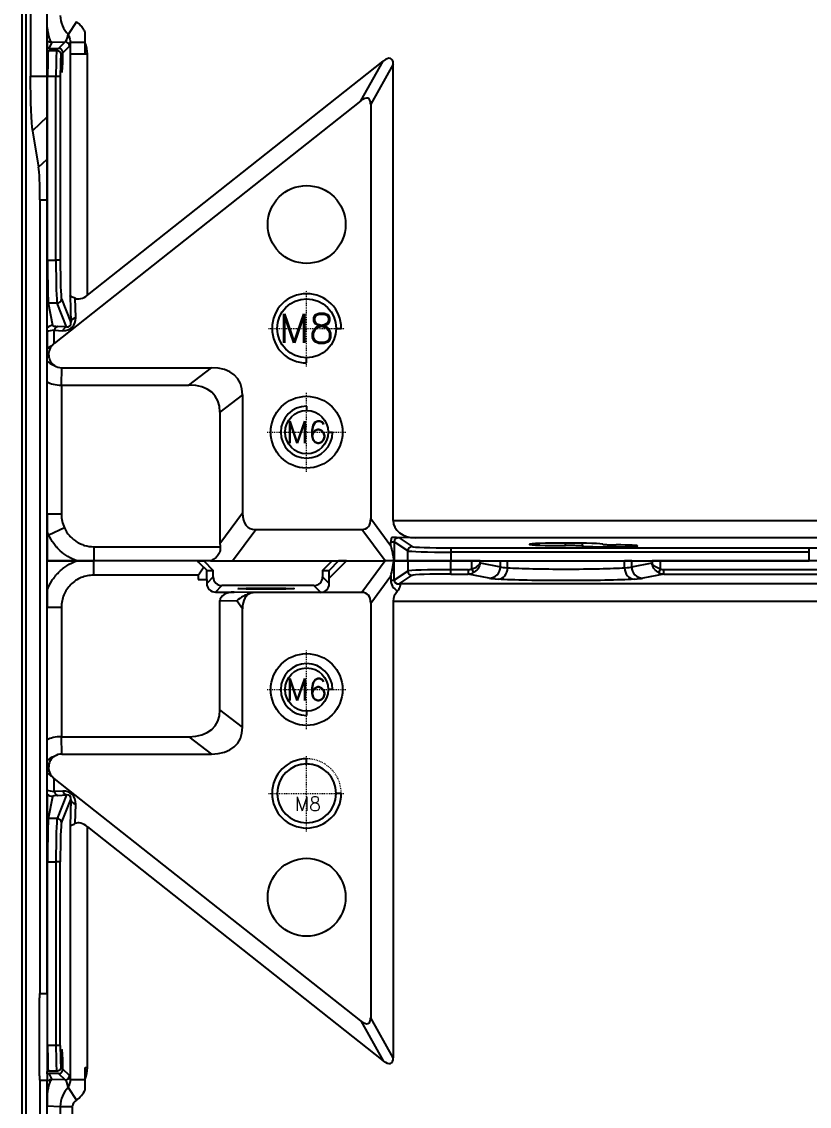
# Model space of a CAD drawing. Header units: millimetres. Extents: x 389 to 17466, y 310 to 5904.
# Drawn here: x 14730 to 14821.1, y 4790.6 to 4915.9 of the extents above; entities that cross this region are included whole.
import ezdxf

# ---------------------------------------------------------------- set-up
doc = ezdxf.new("R2010")
doc.units = ezdxf.units.MM
doc.linetypes.add('CENTER', pattern=[0.6, 0.375, -0.075, 0.075, -0.075])
doc.linetypes.add('HIDDEN', pattern=[0.2, 0.1, -0.1])
doc.layers.add('screw', color=33, linetype='Continuous', lineweight=13)
doc.styles.add('TXT', font='txt.shx', dxfattribs={"bigfont": 'gbcbig.shx'})

# ---------------------------------------------------------------- blocks, each defined once
blk = doc.blocks.new('aszfxn')
at = {"color": 7, "linetype": 'Continuous'}
for p, q in [((9720.35, 3095.69), (9720.35, 3269.19)), ((9717.42, 3245.55), (9717.4, 3080.93)), ((9717.9, 3076.97), (9717.9, 3245.56)), ((9718.4, 3209.69), (9718.4, 3201.7)), ((9718.4, 3201.7), (9720.35, 3201.7)), ((9720.35, 3197), (9718.64, 3195.39)), ((9718.64, 3195.39), (9719.36, 3191.18)), ((9719.36, 3191.18), (9720.35, 3192.11)), ((9719.5, 3187.41), (9720.35, 3187.41)), ((9719.5, 3187.41), (9719.5, 3095.69)), ((9719.5, 3095.69), (9720.35, 3095.69)), ((9719.44, 3095.19), (9719.44, 3086.19)), ((9719.5, 3085.69), (9720.35, 3085.69)), ((9719.5, 3085.69), (9719.5, 2943.97)), ((9720.35, 2862.19), (9720.35, 3085.69))]:
    blk.add_line(p, q, dxfattribs=at)
for centre, major_axis, ratio, start_param, end_param in [((9718.74, 3201.7), (0, 6.6), 0.05248, -4.712389, -3.440942), ((9719.3, 3187.41), (0, 3.94), 0.05248, -1.570796, -0.299349), ((9719.47, 3095.19), (0, 0.5), 0.052408, 0, 1.570796), ((9719.47, 3086.19), (0, 0.5), 0.052408, -4.712389, -3.141593)]:
    blk.add_ellipse(centre, major_axis=major_axis, ratio=ratio, start_param=start_param, end_param=end_param, dxfattribs=at)
blk = doc.blocks.new('*U25')
blk.add_blockref('aszfxn', (-9400.35, -3069.19))
blk = doc.blocks.new('*U26')
at = {"color": 0, "linetype": 'ByBlock', "lineweight": -2, "transparency": 16777216}
blk.add_blockref('*U25', (3200, 2880), dxfattribs=at)
blk = doc.blocks.new('screw_m8_g')
at = {"layer": 'screw', "color": 1, "linetype": 'CENTER', "lineweight": 18, "ltscale": 0.16}
for p, q in [((0, -4.4), (0, 4.4)), ((-4.4, 0), (4.4, 0))]:
    blk.add_line(p, q, dxfattribs=at)
at = {"layer": 'screw', "color": 33, "linetype": 'HIDDEN', "lineweight": 18, "ltscale": 0.16}
blk.add_circle((0, 0), 3.4, dxfattribs=at)
at = {"layer": 'screw', "color": 92, "linetype": 'HIDDEN', "lineweight": 18, "ltscale": 0.16}
blk.add_arc((0, 0), 4, 270, 180, dxfattribs=at)
at = {"layer": 'screw', "color": 6, "lineweight": 18, "style": 'TXT'}
blk.add_text('M8', height=1.6, dxfattribs=at).set_placement((-1.36, -2))
blk = doc.blocks.new('YTGUH')
at = {"color": 9, "linetype": 'Continuous', "true_color": 0xc7c8ca}
for p, q in [((1613.36, 1167.79), (1613.36, 1169.13)), ((1616.73, 1168.46), (1615.79, 1167)), ((1617.75, 1166.03), (1617.75, 1167.26)), ((1613.36, 1166.26), (1613.36, 1165.41)), ((1613.59, 1165.38), (1613.94, 1166.08)), ((1613.94, 1166.08), (1615.43, 1166.13)), ((1615.43, 1166.13), (1614.68, 1165.38)), ((1615.18, 1164.88), (1615.93, 1165.63)), ((1616.01, 1166.06), (1616.01, 1164.71)), ((1617.75, 1166.06), (1616.01, 1166.06)), ((1617.75, 1164.71), (1617.75, 1166.03)), ((1613.36, 1165.14), (1613.36, 1165.4)), ((1613.47, 1165.13), (1614.45, 1165.13)), ((1613.59, 1165.38), (1614.68, 1165.38)), ((1617.75, 1164.71), (1616.01, 1164.71)), ((1616.01, 1164.71), (1616.01, 1136.79)), ((1618.01, 1164.71), (1617.75, 1164.71)), ((1618.01, 1136.87), (1618.01, 1164.71)), ((1618.01, 1136.87), (1652.21, 1163.92)), ((1649.61, 1159.31), (1652.21, 1163.92)), ((1653.37, 1163.56), (1650.77, 1158.95)), ((1653.37, 1110.81), (1653.37, 1163.56)), ((1613.41, 1162.16), (1613.36, 1162.16)), ((1613.36, 1162.16), (1613.36, 1140.91)), ((1613.41, 1140.91), (1613.41, 1162.16)), ((1613.41, 1162.16), (1614.37, 1162.16)), ((1614.37, 1140.91), (1614.37, 1162.16)), ((1614.37, 1162.16), (1614.87, 1162.16)), ((1614.87, 1162.16), (1614.87, 1140.91)), ((1649.61, 1159.31), (1614.17, 1131.29)), ((1650.77, 1158.95), (1650.77, 1111.05)), ((1613.41, 1140.91), (1613.36, 1140.91)), ((1613.41, 1140.91), (1614.37, 1140.91)), ((1614.87, 1140.91), (1614.37, 1140.91)), ((1616.01, 1136.79), (1616.1, 1133.72)), ((1613.36, 1133.11), (1613.36, 1135.92)), ((1614.52, 1135.93), (1613.5, 1135.93)), ((1614.02, 1133.36), (1613.5, 1135.93)), ((1615.61, 1133.19), (1614.52, 1135.93)), ((1615.02, 1136.43), (1616.1, 1133.72)), ((1616.66, 1134.28), (1616.59, 1136.5)), ((1615.61, 1133.19), (1614.59, 1133.25)), ((1646.76, 1133.03), (1647.36, 1133.03)), ((1613.36, 1132.63), (1613.36, 1130.66)), ((1614.15, 1132.81), (1615.17, 1132.75)), ((1614.17, 1131.29), (1614.15, 1132.81)), ((1613.36, 1129.28), (1613.36, 1130.66)), ((1613.36, 1126.84), (1613.36, 1129.28)), ((1643.36, 1129.03), (1643.36, 1129.63)), ((1615.01, 1126.47), (1615.05, 1128.47)), ((1615.05, 1128.47), (1632.34, 1128.47)), ((1629.73, 1126.47), (1632.34, 1128.47)), ((1613.36, 1111.55), (1613.36, 1126.84)), ((1615, 1126.47), (1615, 1111.55)), ((1615.01, 1126.47), (1629.73, 1126.47)), ((1635.94, 1125.36), (1633.34, 1123.36)), ((1635.94, 1125.36), (1635.94, 1111.68)), ((1633.34, 1123.36), (1633.34, 1108.14)), ((1643.36, 1124.03), (1643.36, 1123.53)), ((1645.86, 1121.03), (1646.36, 1121.03)), ((1615, 1111.55), (1613.36, 1111.55)), ((1635.94, 1111.68), (1633.34, 1108.14)), ((1650.77, 1111.05), (1653.1, 1107.89)), ((1653.37, 1110.81), (1756.36, 1110.81)), ((1615.35, 1109.98), (1613.54, 1109.14)), ((1634.79, 1106.16), (1637.47, 1109.79)), ((1637.47, 1109.79), (1649.75, 1109.79)), ((1652.43, 1106.16), (1649.75, 1109.79)), ((1653.1, 1107.89), (1653.1, 1108.36)), ((1653.1, 1108.36), (1653.49, 1108.36)), ((1655.89, 1108.81), (1653.2, 1108.88)), ((1653.49, 1108.36), (1653.49, 1106.16)), ((1655.05, 1107.32), (1653.49, 1108.36)), ((1654.05, 1108.82), (1655.55, 1107.82)), ((1705.93, 1108.81), (1655.89, 1108.81)), ((1673.29, 1107.93), (1673.29, 1108.22)), ((1675.2, 1108.2), (1675.2, 1107.87)), ((1618.75, 1107.8), (1633.35, 1107.8)), ((1618.75, 1107.8), (1618.75, 1106.16)), ((1655.05, 1106.16), (1655.05, 1107.32)), ((1660.04, 1107.67), (1701.48, 1107.67)), ((1660.04, 1107.67), (1660.04, 1107.17)), ((1660.04, 1107.17), (1660.04, 1106.16)), ((1701.48, 1107.17), (1660.04, 1107.17)), ((1701.48, 1107.17), (1701.48, 1107.67)), ((1701.48, 1106.16), (1701.48, 1107.17)), ((1618.71, 1106.16), (1618.71, 1104.51)), ((1630.73, 1106.16), (1618.71, 1106.16)), ((1632.24, 1106.16), (1618.75, 1106.16)), ((1630.73, 1106.16), (1631.46, 1106.16)), ((1631.46, 1106.16), (1632.56, 1105.06)), ((1632.24, 1106.16), (1634.79, 1106.16)), ((1634.79, 1106.16), (1652.43, 1106.16)), ((1645.2, 1105.06), (1646.3, 1106.16)), ((1647.04, 1106.16), (1645.95, 1105.06)), ((1645.97, 1104.15), (1647.96, 1106.16)), ((1646.3, 1106.16), (1647.04, 1106.16)), ((1647.96, 1106.16), (1647.04, 1106.16)), ((1647.96, 1106.16), (1652.43, 1106.16)), ((1652.43, 1106.16), (1649.75, 1102.52)), ((1653.43, 1106.16), (1652.43, 1106.16)), ((1653.43, 1106.16), (1652.43, 1106.16)), ((1653.43, 1106.16), (1653.49, 1106.16)), ((1653.43, 1106.16), (1653.49, 1106.16)), ((1653.49, 1106.16), (1655.05, 1106.16)), ((1653.49, 1103.95), (1653.49, 1106.16)), ((1655.05, 1106.16), (1653.49, 1106.16)), ((1660.04, 1106.16), (1655.05, 1106.16)), ((1655.05, 1106.16), (1655.05, 1104.99)), ((1655.05, 1106.16), (1660.04, 1106.16)), ((1660.04, 1106.16), (1701.48, 1106.16)), ((1660.04, 1105.14), (1660.04, 1106.16)), ((1662.43, 1106.16), (1660.04, 1106.16)), ((1662.43, 1106.16), (1662.43, 1105.24)), ((1663.41, 1106.16), (1662.43, 1106.16)), ((1663.41, 1105.92), (1663.41, 1106.16)), ((1663.41, 1106.16), (1665.76, 1106.16)), ((1663.41, 1105.92), (1665.76, 1105.46)), ((1665.76, 1105.46), (1665.76, 1106.16)), ((1665.76, 1106.16), (1666.59, 1106.16)), ((1666.59, 1105.36), (1666.59, 1106.16)), ((1666.59, 1106.16), (1680.12, 1106.16)), ((1680.12, 1105.36), (1680.12, 1106.16)), ((1680.95, 1106.16), (1680.12, 1106.16)), ((1680.95, 1105.46), (1680.95, 1106.16)), ((1680.95, 1106.16), (1683.3, 1106.16)), ((1680.95, 1105.46), (1683.3, 1105.92)), ((1683.3, 1106.16), (1683.3, 1105.92)), ((1684.28, 1106.16), (1683.3, 1106.16)), ((1684.28, 1105.24), (1684.28, 1106.16)), ((1704.38, 1106.16), (1684.28, 1106.16)), ((1704.48, 1106.16), (1701.48, 1106.16)), ((1630.83, 1104.51), (1618.71, 1104.51)), ((1630.83, 1104.51), (1630.83, 1104.01)), ((1632.56, 1104.3), (1631.81, 1103.55)), ((1631.83, 1104.01), (1631.83, 1105.06)), ((1631.83, 1105.06), (1632.56, 1105.06)), ((1632.56, 1104.3), (1632.56, 1105.06)), ((1645.2, 1105.06), (1645.95, 1105.06)), ((1645.2, 1105.06), (1645.2, 1104.3)), ((1645.98, 1103.53), (1645.2, 1104.3)), ((1650.77, 1101.26), (1653.1, 1104.42)), ((1653.1, 1104.42), (1653.1, 1103.95)), ((1655.05, 1104.99), (1653.49, 1103.95)), ((1654.05, 1103.49), (1655.55, 1104.49)), ((1662.04, 1105.14), (1660.04, 1105.14)), ((1660.04, 1104.64), (1660.04, 1105.14)), ((1660.04, 1104.64), (1662.04, 1104.64)), ((1662.04, 1105.14), (1662.04, 1104.64)), ((1664.48, 1104.16), (1662.04, 1104.64)), ((1662.43, 1105.24), (1662.66, 1104.8)), ((1684.67, 1104.64), (1682.23, 1104.16)), ((1684.28, 1105.24), (1684.05, 1104.8)), ((1704.09, 1105.14), (1684.67, 1105.14)), ((1684.67, 1104.64), (1684.67, 1105.14)), ((1684.67, 1104.64), (1703.09, 1104.64)), ((1630.83, 1104.01), (1631.81, 1104.01)), ((1631.81, 1104.01), (1631.81, 1103.55)), ((1631.83, 1104.01), (1631.81, 1104.01)), ((1632.81, 1102.55), (1633.56, 1103.3)), ((1644.2, 1103.3), (1633.56, 1103.3)), ((1644.2, 1103.3), (1644.99, 1102.52)), ((1645.98, 1103.53), (1645.97, 1104.15)), ((1653.1, 1103.95), (1653.49, 1103.95)), ((1654.29, 1103.5), (1654.05, 1103.49)), ((1705.93, 1103.5), (1654.29, 1103.5)), ((1632.81, 1102.55), (1634.96, 1102.55)), ((1637.56, 1102.52), (1634.96, 1102.55)), ((1644.99, 1102.52), (1637.56, 1102.52)), ((1649.75, 1102.52), (1644.99, 1102.52)), ((1613.36, 1100.8), (1615, 1100.8)), ((1613.36, 1085.47), (1613.36, 1100.8)), ((1615, 1100.8), (1615, 1085.84)), ((1633.34, 1101.57), (1635.27, 1101.54)), ((1633.34, 1088.95), (1633.34, 1101.57)), ((1635.94, 1100.63), (1635.27, 1101.54)), ((1635.94, 1086.95), (1635.94, 1100.63)), ((1650.77, 1101.26), (1650.77, 1053.36)), ((1653.37, 1101.5), (1653.37, 1048.75)), ((1653.37, 1101.5), (1755.36, 1101.5)), ((1646.36, 1091.29), (1645.86, 1091.29)), ((1635.94, 1086.95), (1633.34, 1088.95)), ((1643.36, 1088.79), (1643.36, 1088.29)), ((1613.36, 1083.03), (1613.36, 1085.47)), ((1615.01, 1085.84), (1629.73, 1085.84)), ((1615.05, 1083.84), (1615.01, 1085.84)), ((1629.73, 1085.84), (1632.34, 1083.84)), ((1613.36, 1083.03), (1613.36, 1081.65)), ((1615.05, 1083.84), (1632.34, 1083.84)), ((1643.36, 1082.69), (1643.36, 1083.29)), ((1613.36, 1079.68), (1613.36, 1081.65)), ((1614.15, 1079.5), (1614.17, 1081.02)), ((1649.61, 1053.01), (1614.17, 1081.02)), ((1613.36, 1079.2), (1613.36, 1076.39)), ((1615.17, 1079.56), (1614.15, 1079.5)), ((1615.61, 1079.12), (1614.52, 1076.38)), ((1614.59, 1079.06), (1615.61, 1079.12)), ((1647.36, 1079.29), (1646.76, 1079.29)), ((1613.5, 1076.38), (1614.02, 1078.95)), ((1615.02, 1075.88), (1616.1, 1078.59)), ((1616.1, 1078.59), (1616.01, 1075.53)), ((1616.59, 1075.81), (1616.66, 1078.03)), ((1614.52, 1076.38), (1613.5, 1076.38)), ((1616.01, 1075.53), (1616.01, 1046.25)), ((1618.01, 1047.6), (1618.01, 1075.44)), ((1618.01, 1075.44), (1652.21, 1048.39)), ((1613.41, 1071.4), (1613.36, 1071.4)), ((1613.36, 1071.4), (1613.36, 1050.16)), ((1613.41, 1050.16), (1613.41, 1071.4)), ((1613.41, 1071.4), (1614.37, 1071.4)), ((1614.37, 1071.4), (1614.37, 1050.16)), ((1614.87, 1071.4), (1614.37, 1071.4)), ((1614.87, 1050.16), (1614.87, 1071.4)), ((1649.61, 1053.01), (1652.21, 1048.39)), ((1653.37, 1048.75), (1650.77, 1053.36)), ((1613.41, 1050.16), (1613.36, 1050.16)), ((1614.37, 1050.16), (1613.41, 1050.16)), ((1614.87, 1050.16), (1614.37, 1050.16)), ((1613.36, 1046.9), (1613.36, 1047.17)), ((1613.36, 1046.9), (1613.36, 1046.05)), ((1614.45, 1047.18), (1613.47, 1047.18)), ((1613.94, 1046.23), (1613.59, 1046.93)), ((1614.68, 1046.93), (1613.59, 1046.93)), ((1614.68, 1046.93), (1615.43, 1046.18)), ((1615.93, 1046.68), (1615.18, 1047.44)), ((1617.75, 1047.6), (1618.01, 1047.6)), ((1617.75, 1046.28), (1617.75, 1047.6)), ((1613.36, 1044.52), (1613.36, 1046.05)), ((1615.43, 1046.18), (1613.94, 1046.23)), ((1615.79, 1045.31), (1616.73, 1043.85)), ((1616.01, 1046.25), (1617.75, 1046.25)), ((1617.75, 1045.05), (1617.75, 1046.28)), ((1613.36, 1044.52), (1613.36, 1043.18)), ((1613.36, 1043.18), (1614.87, 1043.13)), ((1613.36, 1009.13), (1613.36, 1043.18)), ((1614.87, 1043.13), (1614.87, 1009.18)), ((1614.87, 1043.13), (1616.28, 1043.13)), ((1616.28, 1009.18), (1616.28, 1043.13))]:
    blk.add_line(p, q, dxfattribs=at)
for centre, radius in [((1643.36, 1145.03), 4.5), ((1643.36, 1133.03), 3.4), ((1643.36, 1121.03), 4.15), ((1643.36, 1121.03), 2.5), ((1643.36, 1091.29), 4.15), ((1643.36, 1091.29), 2.5), ((1643.36, 1067.29), 4.5)]:
    blk.add_circle(centre, radius, dxfattribs=at)
for centre, radius, start, end in [((1643.36, 1133.03), 4, 0, 270), ((1615.05, 1130.01), 1.53, 139.2595, 235.7258), ((1643.36, 1121.03), 3, 90, 0), ((1643.36, 1091.29), 3, 0, 270), ((1615.05, 1082.3), 1.53, 124.2742, 220.7405), ((1643.36, 1079.29), 4, 90, 0), ((1643.36, 1079.29), 3.4, 90, 0), ((1643.36, 1079.29), 3.4, 0, 90)]:
    blk.add_arc(centre, radius, start, end, dxfattribs=at)
for centre, major_axis, ratio, start_param, end_param in [((1617.7, 1169.21), (-0.1, 3), 0.942809, 1.546116, 2.362602), ((1613.94, 1169.08), (-0.03, 3), 0.218747, 2.011495, 3.097676), ((1615.43, 1169.13), (0.03, 3), 0.177208, 3.198677, 3.928307), ((1613.94, 1167.08), (0.894, -0.447), 0.999239, 4.554203, 5.17561), ((1615.43, 1165.63), (-0.354, 0.354), 0.998783, 3.9276, 5.497178), ((1615.93, 1169.13), (0, 3.5), 0.051121, 3.192808, 3.64564), ((1614.51, 1164.7), (-2.48, -2.48), 0.998783, 2.356803, 2.744516), ((1613.48, 1162.16), (0, 3), 0.023273, 0.116205, 1.570796), ((1614.46, 1162.16), (0, 3), 0.029101, 0.116205, 1.570796), ((1614.96, 1162.16), (0, 2.5), 0.034921, 0.057081, 1.570796), ((1615.07, 1166.16), (0, 3.5), 0.034921, 2.015173, 4.338017), ((1651.73, 1161.73), (1.39, 2.46), 0.35329, 5.724665, 6.997033), ((1649.12, 1157.12), (1.39, 2.46), 0.35329, 5.724665, 6.997033), ((1613.51, 1140.91), (0, 5), 0.020946, 1.570796, 3.054326), ((1614.53, 1140.91), (0, 5), 0.031429, 1.570796, 3.054326), ((1615.03, 1140.91), (0, 4.5), 0.034921, 1.570796, 3.054326), ((1618.01, 1139.42), (1.41, 2.92), 0.484172, 3.141414, 3.926991), ((1613.5, 1134.94), (0.981, 0.196), 0.996044, 1.374629, 1.523848), ((1614.52, 1136.43), (-0.464, -0.185), 0.995592, 1.192545, 2.760299), ((1615.12, 1134.37), (-0.81, 1.45), 0.902173, 2.618128, 4.185883), ((1617.1, 1133.72), (-1, -0.028), 0.62541, 5.14897, 6.238444), ((1614.02, 1132.36), (0.981, 0.196), 0.996044, 1.374629, 2.097888), ((1615.02, 1133.36), (-1, 0), 0.119965, 0.024086, 1.127204), ((1614.59, 1132.26), (0.058, 0.998), 0.553603, 0.104848, 1.014262), ((1615.61, 1132.2), (0.058, 0.998), 0.553603, 0.104848, 1.014262), ((1615.56, 1133.82), (-0.316, 0.584), 0.749129, 2.60968, 4.177435), ((1615.02, 1132.36), (2, 0.01), 0.250652, 2.018188, 2.549801), ((1615.05, 1130.01), (2, 0.03), 0.621326, 2.182496, 2.572693), ((1615.07, 1128.4), (-0.04, 3.22), 0.621326, 0.445403, 0.6117), ((1615.05, 1130.01), (-2, 0.03), 0.707053, 0.572613, 1.136369), ((1615.07, 1131.3), (-0.05, -2.83), 0.707053, 5.848758, 6.295526), ((1627.73, 1121.4), (-7.63, -5.85), 0.519988, 2.761948, 3.737168), ((1615, 1127.3), (-2, 0.02), 0.414169, 0.607152, 1.574411), ((1615.04, 1129.3), (-0.05, -2.83), 0.707053, 0.007229, 0.012341), ((1625.12, 1119.4), (-7.63, -5.85), 0.519988, 2.761948, 3.737168), ((1640.87, 1115.89), (4.3, 5.83), 0.414284, 2.629407, 3.437875), ((1647.48, 1113.86), (-2.86, 3.89), 0.414284, 2.845311, 3.653779), ((1655.98, 1110.81), (-2.61, 0), 0.767327, 0, 1.53589), ((1638.27, 1112.35), (4.3, 5.83), 0.414284, 2.629407, 2.709492), ((1654.66, 1108.32), (-1.5, 0.48), 0.950312, 6.222659, 6.580317), ((1654.05, 1108.32), (-0.543, 0.187), 0.861051, 5.005221, 6.574191), ((1673.36, 1108.07), (-4.25, 0), 0.034921, 3.157474, 7.838062), ((1678.36, 1107.9), (-3.25, 0), 0.034921, 0.240124, 4.472132), ((1655.55, 1107.32), (-0.277, -0.416), 0.998023, 3.730274, 5.299244), ((1660.04, 1107.33), (-5, 0), 0.031429, 0.05236, 1.570796), ((1660.04, 1107.83), (-4.5, 0), 0.034921, 0.05236, 1.570796), ((1701.48, 1107.76), (-2.5, 0), 0.034921, 1.570796, 2.284184), ((1632.39, 1104.51), (-2, 2), 0.008726, 0.59481, 1.090186), ((1664.48, 1105.46), (0.25, 1.28), 0.984226, 3.340161, 4.904897), ((1671.67, 1105.5), (-6, 0), 0.042487, 0.174533, 0.563912), ((1675.05, 1105.5), (-6, 0), 0.042487, 2.57768, 2.96706), ((1682.23, 1105.46), (-0.25, 1.28), 0.984226, 1.378289, 2.943025), ((1630.83, 1106.06), (-1, 1), 0.008727, 2.253368, 3.132866), ((1633.56, 1104.3), (-0.707, -0.707), 0.999695, 5.497939, 7.068431), ((1644.2, 1104.3), (-0.707, 0.707), 0.999695, 2.356347, 3.926839), ((1645.95, 1103.64), (-0.01, 1.41), 0.013235, 5.079274, 6.283122), ((1660.04, 1104.98), (-5, 0), 0.031429, 4.712389, 6.230825), ((1655.55, 1104.99), (-0.277, 0.416), 0.998023, 0.983941, 2.552911), ((1660.04, 1104.48), (-4.5, 0), 0.034921, 4.712389, 6.230825), ((1662.04, 1105.94), (0.797, -0.158), 0.984226, 4.910957, 5.40958), ((1662.04, 1105.94), (-1.28, 0.25), 0.996219, 1.769364, 2.267987), ((1665.5, 1105.36), (0.07, 1.3), 0.844803, 3.206862, 4.759004), ((1673.36, 1105.54), (-8, 0), 0.040595, 0.563912, 2.57768), ((1681.22, 1105.36), (-0.07, 1.3), 0.844803, 1.524182, 3.076323), ((1684.67, 1105.94), (1.28, 0.25), 0.996219, 4.015198, 4.513821), ((1684.67, 1105.94), (0.797, 0.158), 0.984226, 4.015198, 4.513821), ((1632.81, 1103.55), (-0.707, -0.707), 0.999695, 5.497939, 7.068431), ((1644.98, 1103.53), (-0.397, 0.931), 0.985858, 2.743926, 4.314418), ((1654.66, 1104), (1.5, 0.48), 0.950312, 2.844461, 3.8854), ((1654.05, 1104), (0.543, 0.187), 0.861051, 2.850587, 4.419557), ((1654.05, 1102.5), (0.027, -1), 0.608624, 2.799613, 3.097594), ((1671.67, 1104.2), (-7.3, 0), 0.034921, 0.174533, 0.563912), ((1673.36, 1104.24), (-9.3, 0), 0.034921, 0.563912, 2.57768), ((1675.05, 1104.2), (-7.3, 0), 0.034921, 2.57768, 2.96706), ((1634.98, 1101.55), (1.64, -0.02), 0.608727, 1.592796, 3.149746), ((1640.87, 1096.42), (4.3, -5.83), 0.414284, 2.987773, 3.653779), ((1637.59, 1101.52), (1.64, -0.02), 0.608727, 1.592796, 1.946025), ((1647.48, 1098.45), (-2.86, -3.89), 0.414284, 2.629407, 3.437875), ((1655.98, 1101.5), (-2.61, 0), 0.767327, 5.654446, 6.283185), ((1625.12, 1092.91), (-7.63, 5.85), 0.519988, 2.546017, 3.521237), ((1627.73, 1090.91), (-7.63, 5.85), 0.519988, 2.546017, 3.521237), ((1615, 1085.01), (2, 0.02), 0.414169, 1.567182, 2.534441), ((1615.04, 1083.01), (0.05, -2.83), 0.707053, 3.129252, 3.134364), ((1615.05, 1082.3), (-2, -0.03), 0.707053, 5.146817, 5.710572), ((1615.07, 1081.01), (0.05, -2.83), 0.707053, 3.129252, 3.57602), ((1615.05, 1082.3), (-2, 0.03), 0.621326, 0.5689, 0.959097), ((1615.07, 1083.91), (-0.04, -3.22), 0.621326, 5.671486, 5.837782), ((1615.02, 1079.95), (-2, 0.01), 0.250652, 0.591792, 1.123404), ((1614.02, 1079.95), (0.981, -0.196), 0.996044, 4.185297, 4.908556), ((1614.59, 1080.05), (0.058, -0.998), 0.553603, 5.268923, 6.178337), ((1615.12, 1077.94), (0.81, 1.45), 0.902173, 5.238895, 6.80665), ((1615.61, 1080.11), (0.058, -0.998), 0.553603, 5.268923, 6.178337), ((1615.56, 1078.49), (0.316, 0.584), 0.749129, 5.247343, 6.815098), ((1615.02, 1078.95), (1, 0), 0.119965, 2.014389, 3.117507), ((1617.1, 1078.59), (-1, 0.028), 0.62541, 0.044741, 1.134215), ((1613.5, 1077.38), (0.981, -0.196), 0.996044, 4.759337, 4.908556), ((1613.51, 1071.4), (0, 5), 0.020946, 0.087266, 1.570796), ((1614.53, 1071.4), (0, 5), 0.031429, 0.087266, 1.570796), ((1614.52, 1075.88), (-0.464, 0.185), 0.995592, 3.522886, 5.090641), ((1615.03, 1071.4), (0, 4.5), 0.034921, 0.087266, 1.570796), ((1618.01, 1072.89), (-1.41, 2.92), 0.484172, 5.497787, 6.283364), ((1649.12, 1055.19), (1.39, -2.46), 0.35329, 5.569338, 6.841706), ((1613.48, 1050.16), (0, 3), 0.023273, 1.570796, 3.025387), ((1614.46, 1050.16), (0, 3), 0.029101, 1.570796, 3.025387), ((1614.96, 1050.16), (0, 2.5), 0.034921, 1.570796, 3.084511), ((1615.07, 1046.16), (0, 3.5), 0.034921, 5.086761, 7.409605), ((1651.73, 1050.58), (1.39, -2.46), 0.35329, 5.569338, 6.841706), ((1615.43, 1046.68), (-0.354, -0.354), 0.998783, 0.786007, 2.355586), ((1615.93, 1043.18), (0, 3.5), 0.051121, 5.779138, 6.23197), ((1614.51, 1047.61), (-2.48, 2.48), 0.998783, 3.53867, 3.926382), ((1613.94, 1045.24), (0.894, 0.447), 0.999239, 1.107575, 1.728982), ((1613.94, 1043.24), (0.03, 3), 0.218747, 0.043917, 1.130098), ((1617.7, 1043.11), (0.1, 3), 0.942809, 0.778991, 1.595477), ((1615.43, 1043.18), (-0.03, 3), 0.177208, 5.496471, 6.226101), ((1617.7, 1043.11), (-1.41, 0.05), 0.706891, 5.49138, 6.307865)]:
    blk.add_ellipse(centre, major_axis=major_axis, ratio=ratio, start_param=start_param, end_param=end_param, dxfattribs=at)
blk.add_ellipse((1638.67, 1102.95), major_axis=(-3.25, 0), ratio=0.017455, dxfattribs=at)
for points, knots in [([(1617.75, 1167.26), (1617.69, 1167.38), (1617.63, 1167.5), (1617.49, 1167.72), (1617.41, 1167.83), (1617.15, 1168.14), (1616.96, 1168.31), (1616.73, 1168.46)], [0, 0, 0, 0, 0.25, 0.25, 0.5, 0.5, 1, 1, 1, 1]), ([(1613.36, 1166.26), (1613.36, 1166.28), (1613.36, 1166.32), (1613.36, 1166.46), (1613.36, 1166.55), (1613.36, 1166.8), (1613.36, 1166.95), (1613.36, 1167.33), (1613.36, 1167.54), (1613.36, 1167.79)], [0, 0, 0, 0, 0.25, 0.25, 0.5, 0.5, 0.75, 0.75, 1, 1, 1, 1]), ([(1615.79, 1167), (1615.86, 1166.85), (1615.91, 1166.7), (1615.99, 1166.39), (1616.02, 1166.23), (1616.01, 1166.06)], [0, 0, 0, 0, 0.5, 0.5, 1, 1, 1, 1]), ([(1613.36, 1162.16), (1613.36, 1162.52), (1613.36, 1162.89), (1613.36, 1163.39), (1613.36, 1163.56), (1613.36, 1163.87), (1613.36, 1164.02), (1613.36, 1164.29), (1613.36, 1164.41), (1613.36, 1164.64), (1613.36, 1164.74), (1613.36, 1164.9), (1613.36, 1164.97), (1613.36, 1165.08), (1613.36, 1165.12), (1613.36, 1165.14)], [0, 0, 0, 0, 0.25, 0.25, 0.375, 0.375, 0.5, 0.5, 0.625, 0.625, 0.75, 0.75, 0.875, 0.875, 1, 1, 1, 1]), ([(1614.45, 1165.13), (1614.59, 1165.13), (1614.72, 1165.08), (1614.9, 1164.9), (1614.95, 1164.77), (1614.95, 1164.65)], [0, 0, 0, 0, 0.5, 0.5, 1, 1, 1, 1]), ([(1615.18, 1164.88), (1615.18, 1165), (1615.13, 1165.13), (1614.95, 1165.32), (1614.82, 1165.38), (1614.68, 1165.38)], [0, 0, 0, 0, 0.5, 0.5, 1, 1, 1, 1]), ([(1613.36, 1135.92), (1613.36, 1135.95), (1613.36, 1136.01), (1613.36, 1136.17), (1613.36, 1136.28), (1613.36, 1136.56), (1613.36, 1136.72), (1613.36, 1137.1), (1613.36, 1137.3), (1613.36, 1137.76), (1613.36, 1138.01), (1613.36, 1138.53), (1613.36, 1138.81), (1613.36, 1139.39), (1613.36, 1139.69), (1613.36, 1140.29), (1613.36, 1140.6), (1613.36, 1140.91)], [0, 0, 0, 0, 0.125, 0.125, 0.25, 0.25, 0.375, 0.375, 0.5, 0.5, 0.625, 0.625, 0.75, 0.75, 0.875, 0.875, 1, 1, 1, 1]), ([(1616.59, 1136.5), (1616.51, 1136.54), (1616.43, 1136.58), (1616.29, 1136.64), (1616.23, 1136.66), (1616.13, 1136.71), (1616.09, 1136.72), (1616.03, 1136.76), (1616.01, 1136.77), (1616.01, 1136.79)], [0, 0, 0, 0, 0.25, 0.25, 0.5, 0.5, 0.75, 0.75, 1, 1, 1, 1]), ([(1613.36, 1132.63), (1613.36, 1132.72), (1613.36, 1132.78), (1613.36, 1132.9), (1613.36, 1132.94), (1613.36, 1133.05), (1613.36, 1133.09), (1613.36, 1133.11)], [0, 0, 0, 0, 0.25, 0.25, 0.5, 0.5, 1, 1, 1, 1]), ([(1613.36, 1111.55), (1613.36, 1111.35), (1613.36, 1111.15), (1613.36, 1110.77), (1613.36, 1110.57), (1613.36, 1110.21), (1613.36, 1110.03), (1613.36, 1109.74), (1613.36, 1109.62), (1613.36, 1109.58)], [0, 0, 0, 0, 0.25, 0.25, 0.5, 0.5, 0.75, 0.75, 1, 1, 1, 1]), ([(1615, 1111.55), (1615, 1111.27), (1615.03, 1111.01), (1615.15, 1110.49), (1615.23, 1110.23), (1615.35, 1109.98)], [0, 0, 0, 0, 0.5, 0.5, 1, 1, 1, 1]), ([(1613.36, 1109.58), (1613.36, 1108.9), (1613.36, 1108.28), (1613.36, 1107.13), (1613.36, 1106.6), (1613.36, 1106.16)], [0, 0, 0, 0, 0.5, 0.5, 1, 1, 1, 1]), ([(1615.35, 1109.98), (1615.5, 1109.66), (1615.69, 1109.36), (1616.04, 1108.96), (1616.17, 1108.83), (1616.44, 1108.6), (1616.58, 1108.49), (1616.87, 1108.3), (1617.03, 1108.21), (1617.36, 1108.07), (1617.52, 1108), (1618.03, 1107.85), (1618.39, 1107.8), (1618.75, 1107.8)], [0, 0, 0, 0, 0.25, 0.25, 0.375, 0.375, 0.5, 0.5, 0.625, 0.625, 0.75, 0.75, 1, 1, 1, 1]), ([(1616.78, 1106.16), (1616.43, 1106.29), (1616.08, 1106.45), (1615.44, 1106.85), (1615.14, 1107.07), (1614.72, 1107.46), (1614.59, 1107.59), (1614.34, 1107.87), (1614.22, 1108.02), (1613.89, 1108.48), (1613.7, 1108.8), (1613.54, 1109.14)], [0, 0, 0, 0, 0.25, 0.25, 0.5, 0.5, 0.625, 0.625, 0.75, 0.75, 1, 1, 1, 1]), ([(1654.05, 1108.82), (1653.97, 1108.83), (1653.88, 1108.84), (1653.7, 1108.86), (1653.64, 1108.86), (1653.45, 1108.87), (1653.34, 1108.88), (1653.2, 1108.88)], [0, 0, 0, 0, 0.5, 0.5, 0.75, 0.75, 1, 1, 1, 1]), ([(1675.2, 1107.87), (1675.15, 1107.88), (1675.06, 1107.89), (1674.82, 1107.9), (1674.68, 1107.91), (1674.33, 1107.92), (1674.14, 1107.92), (1673.73, 1107.92), (1673.51, 1107.93), (1673.29, 1107.93)], [0, 0, 0, 0, 0.25, 0.25, 0.5, 0.5, 0.75, 0.75, 1, 1, 1, 1]), ([(1677.6, 1108.08), (1677.61, 1108.07), (1677.65, 1108.06), (1677.8, 1108.05), (1677.9, 1108.04), (1678.18, 1108.03), (1678.34, 1108.02), (1678.71, 1108.02), (1678.91, 1108.01), (1679.13, 1108.01)], [0, 0, 0, 0, 0.25, 0.25, 0.5, 0.5, 0.75, 0.75, 1, 1, 1, 1]), ([(1633.35, 1107.8), (1633.36, 1107.7), (1633.37, 1107.61), (1633.36, 1107.41), (1633.34, 1107.32), (1633.27, 1107.05), (1633.18, 1106.88), (1632.95, 1106.61), (1632.82, 1106.5), (1632.54, 1106.31), (1632.39, 1106.23), (1632.24, 1106.16)], [0, 0, 0, 0, 0.125, 0.125, 0.25, 0.25, 0.5, 0.5, 0.75, 0.75, 1, 1, 1, 1]), ([(1613.36, 1106.16), (1613.8, 1106.16), (1614.33, 1106.16), (1615.48, 1106.16), (1616.1, 1106.16), (1616.78, 1106.16)], [0, 0, 0, 0, 0.5, 0.5, 1, 1, 1, 1]), ([(1613.36, 1102.76), (1613.5, 1103.15), (1613.68, 1103.52), (1614.13, 1104.22), (1614.39, 1104.54), (1614.97, 1105.12), (1615.3, 1105.38), (1615.99, 1105.83), (1616.36, 1106.01), (1616.75, 1106.16)], [0, 0, 0, 0, 0.25, 0.25, 0.5, 0.5, 0.75, 0.75, 1, 1, 1, 1]), ([(1613.36, 1102.76), (1613.36, 1103.43), (1613.36, 1104.05), (1613.36, 1105.19), (1613.36, 1105.71), (1613.36, 1106.16)], [0, 0, 0, 0, 0.5, 0.5, 1, 1, 1, 1]), ([(1616.75, 1106.16), (1616.08, 1106.16), (1615.46, 1106.16), (1614.32, 1106.16), (1613.8, 1106.16), (1613.36, 1106.16)], [0, 0, 0, 0, 0.5, 0.5, 1, 1, 1, 1]), ([(1618.71, 1106.16), (1618.51, 1106.16), (1618.32, 1106.16), (1617.93, 1106.16), (1617.74, 1106.16), (1617.37, 1106.16), (1617.2, 1106.16), (1616.91, 1106.16), (1616.79, 1106.16), (1616.75, 1106.16)], [0, 0, 0, 0, 0.25, 0.25, 0.5, 0.5, 0.75, 0.75, 1, 1, 1, 1]), ([(1616.78, 1106.16), (1616.82, 1106.16), (1616.94, 1106.16), (1617.23, 1106.16), (1617.41, 1106.16), (1617.77, 1106.16), (1617.97, 1106.16), (1618.35, 1106.16), (1618.55, 1106.16), (1618.75, 1106.16)], [0, 0, 0, 0, 0.25, 0.25, 0.5, 0.5, 0.75, 0.75, 1, 1, 1, 1]), ([(1662.43, 1105.24), (1662.56, 1105.27), (1662.68, 1105.31), (1662.9, 1105.41), (1663, 1105.47), (1663.18, 1105.59), (1663.25, 1105.65), (1663.36, 1105.78), (1663.39, 1105.85), (1663.41, 1105.92)], [0, 0, 0, 0, 0.25, 0.25, 0.5, 0.5, 0.75, 0.75, 1, 1, 1, 1]), ([(1663.41, 1105.92), (1663.4, 1105.81), (1663.38, 1105.7), (1663.31, 1105.49), (1663.25, 1105.38), (1663.13, 1105.19), (1663.05, 1105.1), (1662.87, 1104.93), (1662.77, 1104.86), (1662.66, 1104.8)], [0, 0, 0, 0, 0.25, 0.25, 0.5, 0.5, 0.75, 0.75, 1, 1, 1, 1]), ([(1684.05, 1104.8), (1683.94, 1104.86), (1683.84, 1104.93), (1683.66, 1105.1), (1683.58, 1105.19), (1683.46, 1105.38), (1683.41, 1105.49), (1683.33, 1105.7), (1683.31, 1105.81), (1683.3, 1105.92)], [0, 0, 0, 0, 0.25, 0.25, 0.5, 0.5, 0.75, 0.75, 1, 1, 1, 1]), ([(1684.28, 1105.24), (1684.16, 1105.27), (1684.03, 1105.31), (1683.81, 1105.41), (1683.71, 1105.47), (1683.54, 1105.59), (1683.46, 1105.65), (1683.35, 1105.78), (1683.32, 1105.85), (1683.3, 1105.92)], [0, 0, 0, 0, 0.25, 0.25, 0.5, 0.5, 0.75, 0.75, 1, 1, 1, 1]), ([(1618.71, 1104.51), (1618.46, 1104.51), (1618.22, 1104.48), (1617.75, 1104.39), (1617.52, 1104.32), (1617.07, 1104.13), (1616.85, 1104.02), (1616.45, 1103.75), (1616.26, 1103.59), (1615.92, 1103.25), (1615.77, 1103.07), (1615.49, 1102.66), (1615.38, 1102.45), (1615.19, 1102), (1615.12, 1101.77), (1615.03, 1101.29), (1615, 1101.05), (1615, 1100.8)], [0, 0, 0, 0, 0.125, 0.125, 0.25, 0.25, 0.375, 0.375, 0.5, 0.5, 0.625, 0.625, 0.75, 0.75, 0.875, 0.875, 1, 1, 1, 1]), ([(1631.45, 1105.42), (1631.36, 1105.27), (1631.26, 1105.12), (1631.05, 1104.82), (1630.94, 1104.66), (1630.83, 1104.51)], [0, 0, 0, 0, 0.5, 0.5, 1, 1, 1, 1]), ([(1653.87, 1102.68), (1653.95, 1102.76), (1654.01, 1102.84), (1654.1, 1103), (1654.13, 1103.07), (1654.18, 1103.21), (1654.2, 1103.27), (1654.21, 1103.35), (1654.21, 1103.37), (1654.22, 1103.41), (1654.22, 1103.43), (1654.23, 1103.44)], [0, 0, 0, 0, 0.25, 0.25, 0.5, 0.5, 0.75, 0.75, 0.875, 0.875, 1, 1, 1, 1]), ([(1613.36, 1102.76), (1613.36, 1102.74), (1613.36, 1102.7), (1613.36, 1102.6), (1613.36, 1102.53), (1613.36, 1102.31), (1613.36, 1102.14), (1613.36, 1101.77), (1613.36, 1101.58), (1613.36, 1101.2), (1613.36, 1101), (1613.36, 1100.8)], [0, 0, 0, 0, 0.125, 0.125, 0.25, 0.25, 0.5, 0.5, 0.75, 0.75, 1, 1, 1, 1]), ([(1637, 1102.46), (1636.83, 1102.42), (1636.67, 1102.37), (1636.35, 1102.24), (1636.2, 1102.17), (1635.76, 1101.93), (1635.5, 1101.73), (1635.27, 1101.54)], [0, 0, 0, 0, 0.25, 0.25, 0.5, 0.5, 1, 1, 1, 1]), ([(1613.36, 1079.2), (1613.36, 1079.22), (1613.36, 1079.26), (1613.36, 1079.41), (1613.36, 1079.51), (1613.36, 1079.68)], [0, 0, 0, 0, 0.5, 0.5, 1, 1, 1, 1]), ([(1613.36, 1076.39), (1613.36, 1076.36), (1613.36, 1076.31), (1613.36, 1076.14), (1613.36, 1076.03), (1613.36, 1075.75), (1613.36, 1075.59), (1613.36, 1075.22), (1613.36, 1075.01), (1613.36, 1074.55), (1613.36, 1074.31), (1613.36, 1073.78), (1613.36, 1073.5), (1613.36, 1072.93), (1613.36, 1072.63), (1613.36, 1072.02), (1613.36, 1071.71), (1613.36, 1071.4)], [0, 0, 0, 0, 0.125, 0.125, 0.25, 0.25, 0.375, 0.375, 0.5, 0.5, 0.625, 0.625, 0.75, 0.75, 0.875, 0.875, 1, 1, 1, 1]), ([(1616.01, 1075.53), (1616.01, 1075.54), (1616.03, 1075.56), (1616.09, 1075.59), (1616.13, 1075.61), (1616.23, 1075.65), (1616.29, 1075.67), (1616.43, 1075.73), (1616.51, 1075.77), (1616.59, 1075.81)], [0, 0, 0, 0, 0.25, 0.25, 0.5, 0.5, 0.75, 0.75, 1, 1, 1, 1]), ([(1613.36, 1050.16), (1613.36, 1049.97), (1613.36, 1049.79), (1613.36, 1049.44), (1613.36, 1049.26), (1613.36, 1048.92), (1613.36, 1048.75), (1613.36, 1048.44), (1613.36, 1048.3), (1613.36, 1048.02), (1613.36, 1047.9), (1613.36, 1047.68), (1613.36, 1047.58), (1613.36, 1047.41), (1613.36, 1047.34), (1613.36, 1047.23), (1613.36, 1047.19), (1613.36, 1047.17)], [0, 0, 0, 0, 0.125, 0.125, 0.25, 0.25, 0.375, 0.375, 0.5, 0.5, 0.625, 0.625, 0.75, 0.75, 0.875, 0.875, 1, 1, 1, 1]), ([(1614.95, 1047.66), (1614.95, 1047.54), (1614.9, 1047.42), (1614.72, 1047.23), (1614.59, 1047.18), (1614.45, 1047.18)], [0, 0, 0, 0, 0.5, 0.5, 1, 1, 1, 1]), ([(1614.68, 1046.93), (1614.82, 1046.93), (1614.95, 1046.99), (1615.13, 1047.18), (1615.18, 1047.31), (1615.18, 1047.44)], [0, 0, 0, 0, 0.5, 0.5, 1, 1, 1, 1]), ([(1616.01, 1046.25), (1616.02, 1046.08), (1615.99, 1045.92), (1615.91, 1045.61), (1615.86, 1045.46), (1615.79, 1045.31)], [0, 0, 0, 0, 0.5, 0.5, 1, 1, 1, 1]), ([(1616.73, 1043.85), (1616.96, 1044), (1617.15, 1044.17), (1617.5, 1044.58), (1617.64, 1044.81), (1617.75, 1045.05)], [0, 0, 0, 0, 0.5, 0.5, 1, 1, 1, 1])]:
    blk.add_open_spline(points, degree=3, knots=knots, dxfattribs=at)
for points in [[(1613.59, 1165.38), (1613.51, 1165.38), (1613.43, 1165.39), (1613.36, 1165.41)], [(1613.47, 1165.13), (1613.43, 1165.13), (1613.39, 1165.14), (1613.36, 1165.14)], [(1613.54, 1109.14), (1613.47, 1109.29), (1613.41, 1109.43), (1613.36, 1109.58)], [(1653.1, 1107.89), (1653.24, 1107.31), (1653.36, 1106.73), (1653.43, 1106.16)], [(1653.1, 1104.42), (1653.24, 1105), (1653.36, 1105.58), (1653.43, 1106.16)], [(1654.23, 1103.44), (1654.25, 1103.48), (1654.27, 1103.5), (1654.29, 1103.5)], [(1613.36, 1047.17), (1613.39, 1047.17), (1613.43, 1047.18), (1613.47, 1047.18)], [(1613.36, 1046.9), (1613.43, 1046.92), (1613.51, 1046.93), (1613.59, 1046.93)]]:
    blk.add_open_spline(points, degree=3, dxfattribs=at)
at = {"layer": 'screw', "color": 9, "linetype": 'CENTER', "ltscale": 0.16, "true_color": 0xc7c8ca}
for p, q in [((1643.36, 1128.63), (1643.36, 1137.43)), ((1638.96, 1133.03), (1647.76, 1133.03))]:
    blk.add_line(p, q, dxfattribs=at)
at = {"layer": 'screw', "color": 9, "linetype": 'CENTER', "ltscale": 0.166, "true_color": 0xc7c8ca}
for p, q in [((1643.36, 1116.46), (1643.36, 1125.59)), ((1638.79, 1121.03), (1647.92, 1121.03)), ((1643.36, 1086.72), (1643.36, 1095.85)), ((1638.79, 1091.29), (1647.92, 1091.29))]:
    blk.add_line(p, q, dxfattribs=at)
at = {"layer": 'screw', "color": 9, "true_color": 0xc7c8ca}
blk.add_blockref('screw_m8_g', (1643.36, 1079.29), dxfattribs=at)
at = {"layer": 'screw', "color": 9, "true_color": 0xc7c8ca, "attachment_point": 5, "style": 'TXT'}
for s, insert, char_height in [('M8', (1643.36, 1133.03), 3.36), ('M6', (1643.36, 1121.03), 2.52), ('M6', (1643.36, 1091.29), 2.52)]:
    blk.add_mtext(s, dxfattribs=dict(at, insert=insert, char_height=char_height))
blk = doc.blocks.new('*U186')
blk.add_blockref('YTGUH', (-1773.36, -1030.16))
blk = doc.blocks.new('*U187')
at = {"color": 0, "linetype": 'ByBlock', "lineweight": -2, "transparency": 16777216}
blk.add_blockref('*U186', (0, 2880), dxfattribs=at)

msp = doc.modelspace()

# ---------------------------------------------------------------- block references
for name, p in [('*U26', (11212.979, 1897.1281)), ('*U187', (14892.979, 1897.6281))]:
    msp.add_blockref(name, p)

doc.saveas('drawing.dxf')
